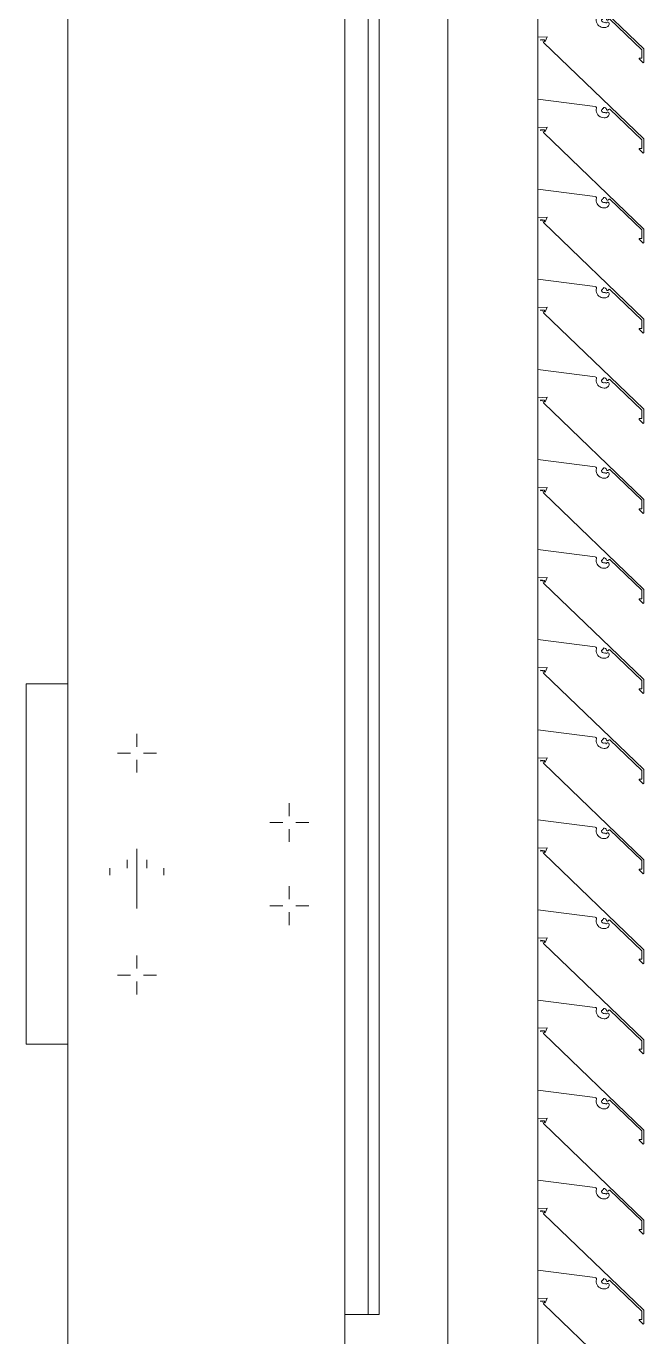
# Model space of a CAD drawing. Header units: millimetres. Extents: x -220592 to 404889, y -217665 to 38245.
# Drawn here: x 7829.88 to 7834.34, y -48026.23 to -48016.77 of the extents above; entities that cross this region are included whole.
import ezdxf

# ---------------------------------------------------------------- set-up
doc = ezdxf.new("R2010")
doc.units = ezdxf.units.MM
doc.linetypes.add('XKITLINE00', pattern=[0])
doc.linetypes.add('XKITLINE02', pattern=[4, 2, -2])
doc.layers.add('Bolt', color=7, linetype='Continuous', lineweight=0)
doc.layers.add('Part', color=2, linetype='Continuous', lineweight=0)

# ---------------------------------------------------------------- blocks, each defined once
blk = doc.blocks.new('*A15046')
at = {"layer": 'Part', "linetype": 'XKITLINE00', "lineweight": 0}
for p, q in [((92.53, 356.643483), (92.53, 93.899527)), ((94.53, 93.899527), (94.53, 244.699959))]:
    blk.add_line(p, q, dxfattribs=at)
blk = doc.blocks.new('*A15139')
at = {"layer": 'Bolt', "linetype": 'XKITLINE00', "lineweight": 0}
for p, q in [((94.130136, 187.84), (94.130136, 187.74676)), ((93.990136, 187.7), (94.083376, 187.7)), ((94.270136, 187.7), (94.176896, 187.7)), ((94.130136, 187.56), (94.130136, 187.65324)), ((94.130136, 187.24), (94.130136, 187.14676)), ((93.990136, 187.1), (94.083376, 187.1)), ((94.130136, 186.96), (94.130136, 187.05324)), ((94.270136, 187.1), (94.176896, 187.1))]:
    blk.add_line(p, q, dxfattribs=at)
blk = doc.blocks.new('*A15140')
at = {"layer": 'Bolt', "linetype": 'XKITLINE02', "lineweight": 0}
for p, q in [((93.030136, 187.5092), (93.030136, 187.08)), ((92.960136, 187.43), (92.960136, 187.37)), ((93.100136, 187.43), (93.100136, 187.37)), ((92.835136, 187.37), (92.835136, 187.32)), ((93.225136, 187.37), (93.225136, 187.32))]:
    blk.add_line(p, q, dxfattribs=at)
blk = doc.blocks.new('*A15141')
at = {"layer": 'Part', "linetype": 'XKITLINE00', "lineweight": 0}
for p, q in [((92.53, 188.7), (92.230136, 188.7)), ((92.230136, 188.7), (92.230136, 186.1)), ((92.230136, 186.1), (92.53, 186.1))]:
    blk.add_line(p, q, dxfattribs=at)
blk = doc.blocks.new('*A15142')
at = {"layer": 'Bolt', "linetype": 'XKITLINE00', "lineweight": 0}
for p, q in [((93.030136, 188.34), (93.030136, 188.24676)), ((92.890136, 188.2), (92.983376, 188.2)), ((93.170136, 188.2), (93.076896, 188.2)), ((93.030136, 188.06), (93.030136, 188.15324)), ((93.030136, 186.74), (93.030136, 186.64676)), ((92.890136, 186.6), (92.983376, 186.6)), ((93.170136, 186.6), (93.076896, 186.6)), ((93.030136, 186.46), (93.030136, 186.55324))]:
    blk.add_line(p, q, dxfattribs=at)
blk = doc.blocks.new('*A15143')
at = {"layer": 'Part', "linetype": 'XKITLINE00', "lineweight": 0}
for p, q in [((94.700136, 184.15), (94.700136, 211.4)), ((94.780136, 184.15), (94.780136, 211.4)), ((94.53, 184.15), (94.780136, 184.15))]:
    blk.add_line(p, q, dxfattribs=at)
blk = doc.blocks.new('*A15668')
at = {"layer": 'Part', "linetype": 'XKITLINE00', "lineweight": 0}
for p, q in [((95.925304, 197.26533), (95.275304, 197.26533)), ((95.275304, 197.26533), (95.275304, 183.465444)), ((95.925304, 197.26533), (95.925304, 183.465444)), ((95.925304, 183.465444), (95.275304, 183.465444))]:
    blk.add_line(p, q, dxfattribs=at)
blk = doc.blocks.new('*A15671')
at = {"layer": 'Part', "linetype": 'XKITLINE00', "lineweight": 0}
for p, q in [((95.925304, 194.015326), (95.992799, 194.01794)), ((95.947029, 194.000196), (95.944993, 193.993623)), ((95.944993, 193.993623), (95.962009, 193.996527)), ((95.972012, 193.997056), (95.947029, 194.000196)), ((95.962009, 193.996527), (95.964906, 193.977984)), ((95.964906, 193.977984), (96.690028, 193.281738)), ((95.972141, 193.984865), (95.972012, 193.997056)), ((95.977264, 193.984453), (95.972141, 193.984865)), ((95.992799, 194.01794), (95.977264, 193.984453)), ((96.339112, 193.516618), (95.925304, 193.569622)), ((96.344187, 193.514428), (96.339112, 193.516618)), ((96.347324, 193.509876), (96.344187, 193.514428)), ((96.346077, 193.49422), (96.347563, 193.504354)), ((96.346452, 193.483984), (96.346077, 193.49422)), ((96.348675, 193.473985), (96.346452, 193.483984)), ((96.347563, 193.504354), (96.347324, 193.509876)), ((96.352673, 193.464555), (96.348675, 193.473985)), ((96.358313, 193.456005), (96.352673, 193.464555)), ((96.391775, 193.493926), (96.38407, 193.49282)), ((96.38407, 193.49282), (96.384639, 193.486336)), ((96.384639, 193.486336), (96.387441, 193.480462)), ((96.387441, 193.480462), (96.392123, 193.47594)), ((96.397771, 193.50193), (96.390606, 193.500986)), ((96.390606, 193.500986), (96.391775, 193.493926)), ((96.392123, 193.47594), (96.398091, 193.473342)), ((96.400093, 193.50932), (96.397771, 193.50193)), ((96.398091, 193.473342), (96.404591, 193.472998)), ((96.406765, 193.508898), (96.400093, 193.50932)), ((96.404591, 193.472998), (96.410509, 193.473903)), ((96.412841, 193.506108), (96.406765, 193.508898)), ((96.410509, 193.473903), (96.41532, 193.471496)), ((96.417508, 193.501322), (96.412841, 193.506108)), ((96.41532, 193.471496), (96.41735, 193.466515)), ((96.41735, 193.466515), (96.420292, 193.471987)), ((96.420622, 193.493748), (96.417508, 193.501322)), ((96.420292, 193.471987), (96.425448, 193.475205)), ((96.424805, 193.489591), (96.420622, 193.493748)), ((96.430699, 193.489385), (96.424805, 193.489591)), ((96.425448, 193.475205), (96.431526, 193.475193)), ((96.435163, 193.493239), (96.430699, 193.489385)), ((96.431526, 193.475193), (96.43667, 193.471956)), ((96.438818, 193.497866), (96.435163, 193.493239)), ((96.43667, 193.471956), (96.43931, 193.466482)), ((96.438814, 193.458712), (96.437079, 193.453216)), ((96.43931, 193.466482), (96.438814, 193.458712)), ((96.443977, 193.496774), (96.438818, 193.497866)), ((96.674993, 193.275371), (96.443977, 193.496774)), ((96.365409, 193.448618), (96.358313, 193.456005)), ((96.373725, 193.44264), (96.365409, 193.448618)), ((96.382988, 193.438267), (96.373725, 193.44264)), ((96.392889, 193.435644), (96.382988, 193.438267)), ((96.403102, 193.434859), (96.392889, 193.435644)), ((96.409901, 193.434957), (96.403102, 193.434859)), ((96.415629, 193.435593), (96.409901, 193.434957)), ((96.42113, 193.437312), (96.415629, 193.435593)), ((96.4262, 193.440052), (96.42113, 193.437312)), ((96.430653, 193.44371), (96.4262, 193.440052)), ((96.434325, 193.448153), (96.430653, 193.44371)), ((96.437079, 193.453216), (96.434325, 193.448153)), ((96.67465, 193.214025), (96.674993, 193.275371)), ((96.690028, 193.281738), (96.689475, 193.182587)), ((96.656145, 193.209007), (96.65723, 193.213928)), ((96.684794, 193.180119), (96.656145, 193.209007)), ((96.65723, 193.213928), (96.67465, 193.214025)), ((96.689475, 193.182587), (96.684794, 193.180119))]:
    blk.add_line(p, q, dxfattribs=at)
blk = doc.blocks.new('*A15672')
at = {"layer": 'Part', "linetype": 'XKITLINE00', "lineweight": 0}
for p, q in [((95.925304, 193.365326), (95.992799, 193.36794)), ((95.992799, 193.36794), (95.977264, 193.334453)), ((95.947029, 193.350196), (95.944993, 193.343623)), ((95.944993, 193.343623), (95.962009, 193.346527)), ((95.972012, 193.347056), (95.947029, 193.350196)), ((95.962009, 193.346527), (95.964906, 193.327984)), ((95.964906, 193.327984), (96.690028, 192.631738)), ((95.972141, 193.334865), (95.972012, 193.347056)), ((95.977264, 193.334453), (95.972141, 193.334865)), ((96.339112, 192.866618), (95.925304, 192.919622)), ((96.344187, 192.864428), (96.339112, 192.866618)), ((96.347324, 192.859876), (96.344187, 192.864428)), ((96.346077, 192.84422), (96.347563, 192.854354)), ((96.346452, 192.833984), (96.346077, 192.84422)), ((96.348675, 192.823985), (96.346452, 192.833984)), ((96.347563, 192.854354), (96.347324, 192.859876)), ((96.352673, 192.814555), (96.348675, 192.823985)), ((96.358313, 192.806005), (96.352673, 192.814555)), ((96.365409, 192.798618), (96.358313, 192.806005)), ((96.373725, 192.79264), (96.365409, 192.798618)), ((96.391775, 192.843926), (96.38407, 192.84282)), ((96.38407, 192.84282), (96.384639, 192.836336)), ((96.384639, 192.836336), (96.387441, 192.830462)), ((96.387441, 192.830462), (96.392123, 192.82594)), ((96.397771, 192.85193), (96.390606, 192.850986)), ((96.390606, 192.850986), (96.391775, 192.843926)), ((96.392123, 192.82594), (96.398091, 192.823342)), ((96.400093, 192.85932), (96.397771, 192.85193)), ((96.398091, 192.823342), (96.404591, 192.822998)), ((96.406765, 192.858898), (96.400093, 192.85932)), ((96.404591, 192.822998), (96.410509, 192.823903)), ((96.412841, 192.856108), (96.406765, 192.858898)), ((96.410509, 192.823903), (96.41532, 192.821496)), ((96.417508, 192.851322), (96.412841, 192.856108)), ((96.41532, 192.821496), (96.41735, 192.816515)), ((96.41735, 192.816515), (96.420292, 192.821987)), ((96.420622, 192.843748), (96.417508, 192.851322)), ((96.420292, 192.821987), (96.425448, 192.825205)), ((96.424805, 192.839591), (96.420622, 192.843748)), ((96.430699, 192.839385), (96.424805, 192.839591)), ((96.425448, 192.825205), (96.431526, 192.825193)), ((96.434325, 192.798153), (96.430653, 192.79371)), ((96.435163, 192.843239), (96.430699, 192.839385)), ((96.431526, 192.825193), (96.43667, 192.821956)), ((96.437079, 192.803216), (96.434325, 192.798153)), ((96.438818, 192.847866), (96.435163, 192.843239)), ((96.43667, 192.821956), (96.43931, 192.816482)), ((96.438814, 192.808712), (96.437079, 192.803216)), ((96.43931, 192.816482), (96.438814, 192.808712)), ((96.443977, 192.846774), (96.438818, 192.847866)), ((96.674993, 192.625371), (96.443977, 192.846774)), ((96.382988, 192.788267), (96.373725, 192.79264)), ((96.392889, 192.785644), (96.382988, 192.788267)), ((96.403102, 192.784859), (96.392889, 192.785644)), ((96.409901, 192.784957), (96.403102, 192.784859)), ((96.415629, 192.785593), (96.409901, 192.784957)), ((96.42113, 192.787312), (96.415629, 192.785593)), ((96.4262, 192.790052), (96.42113, 192.787312)), ((96.430653, 192.79371), (96.4262, 192.790052)), ((96.67465, 192.564025), (96.674993, 192.625371)), ((96.690028, 192.631738), (96.689475, 192.532587)), ((96.656145, 192.559007), (96.65723, 192.563928)), ((96.684794, 192.530119), (96.656145, 192.559007)), ((96.65723, 192.563928), (96.67465, 192.564025)), ((96.689475, 192.532587), (96.684794, 192.530119))]:
    blk.add_line(p, q, dxfattribs=at)
blk = doc.blocks.new('*A15673')
at = {"layer": 'Part', "linetype": 'XKITLINE00', "lineweight": 0}
for p, q in [((95.925304, 192.715326), (95.992799, 192.71794)), ((95.947029, 192.700196), (95.944993, 192.693623)), ((95.972012, 192.697056), (95.947029, 192.700196)), ((95.992799, 192.71794), (95.977264, 192.684453)), ((95.944993, 192.693623), (95.962009, 192.696527)), ((95.962009, 192.696527), (95.964906, 192.677984)), ((95.964906, 192.677984), (96.690028, 191.981738)), ((95.972141, 192.684865), (95.972012, 192.697056)), ((95.977264, 192.684453), (95.972141, 192.684865)), ((96.339112, 192.216618), (95.925304, 192.269622)), ((96.344187, 192.214428), (96.339112, 192.216618)), ((96.347324, 192.209876), (96.344187, 192.214428)), ((96.346077, 192.19422), (96.347563, 192.204354)), ((96.346452, 192.183984), (96.346077, 192.19422)), ((96.348675, 192.173985), (96.346452, 192.183984)), ((96.347563, 192.204354), (96.347324, 192.209876)), ((96.352673, 192.164555), (96.348675, 192.173985)), ((96.358313, 192.156005), (96.352673, 192.164555)), ((96.365409, 192.148618), (96.358313, 192.156005)), ((96.373725, 192.14264), (96.365409, 192.148618)), ((96.382988, 192.138267), (96.373725, 192.14264)), ((96.392889, 192.135644), (96.382988, 192.138267)), ((96.391775, 192.193926), (96.38407, 192.19282)), ((96.38407, 192.19282), (96.384639, 192.186336)), ((96.384639, 192.186336), (96.387441, 192.180462)), ((96.387441, 192.180462), (96.392123, 192.17594)), ((96.397771, 192.20193), (96.390606, 192.200986)), ((96.390606, 192.200986), (96.391775, 192.193926)), ((96.392123, 192.17594), (96.398091, 192.173342)), ((96.403102, 192.134859), (96.392889, 192.135644)), ((96.400093, 192.20932), (96.397771, 192.20193)), ((96.398091, 192.173342), (96.404591, 192.172998)), ((96.406765, 192.208898), (96.400093, 192.20932)), ((96.409901, 192.134957), (96.403102, 192.134859)), ((96.404591, 192.172998), (96.410509, 192.173903)), ((96.412841, 192.206108), (96.406765, 192.208898)), ((96.415629, 192.135593), (96.409901, 192.134957)), ((96.410509, 192.173903), (96.41532, 192.171496)), ((96.417508, 192.201322), (96.412841, 192.206108)), ((96.41532, 192.171496), (96.41735, 192.166515)), ((96.42113, 192.137312), (96.415629, 192.135593)), ((96.41735, 192.166515), (96.420292, 192.171987)), ((96.420622, 192.193748), (96.417508, 192.201322)), ((96.420292, 192.171987), (96.425448, 192.175205)), ((96.424805, 192.189591), (96.420622, 192.193748)), ((96.4262, 192.140052), (96.42113, 192.137312)), ((96.430699, 192.189385), (96.424805, 192.189591)), ((96.425448, 192.175205), (96.431526, 192.175193)), ((96.430653, 192.14371), (96.4262, 192.140052)), ((96.434325, 192.148153), (96.430653, 192.14371)), ((96.435163, 192.193239), (96.430699, 192.189385)), ((96.431526, 192.175193), (96.43667, 192.171956)), ((96.437079, 192.153216), (96.434325, 192.148153)), ((96.438818, 192.197866), (96.435163, 192.193239)), ((96.43667, 192.171956), (96.43931, 192.166482)), ((96.438814, 192.158712), (96.437079, 192.153216)), ((96.43931, 192.166482), (96.438814, 192.158712)), ((96.443977, 192.196774), (96.438818, 192.197866)), ((96.674993, 191.975371), (96.443977, 192.196774)), ((96.67465, 191.914025), (96.674993, 191.975371)), ((96.690028, 191.981738), (96.689475, 191.882587)), ((96.656145, 191.909007), (96.65723, 191.913928)), ((96.684794, 191.880119), (96.656145, 191.909007)), ((96.65723, 191.913928), (96.67465, 191.914025)), ((96.689475, 191.882587), (96.684794, 191.880119))]:
    blk.add_line(p, q, dxfattribs=at)
blk = doc.blocks.new('*A15674')
at = {"layer": 'Part', "linetype": 'XKITLINE00', "lineweight": 0}
for p, q in [((95.925304, 192.065326), (95.992799, 192.06794)), ((95.947029, 192.050196), (95.944993, 192.043623)), ((95.944993, 192.043623), (95.962009, 192.046527)), ((95.972012, 192.047056), (95.947029, 192.050196)), ((95.962009, 192.046527), (95.964906, 192.027984)), ((95.972141, 192.034865), (95.972012, 192.047056)), ((95.992799, 192.06794), (95.977264, 192.034453)), ((95.964906, 192.027984), (96.690028, 191.331738)), ((95.977264, 192.034453), (95.972141, 192.034865)), ((96.339112, 191.566618), (95.925304, 191.619622)), ((96.344187, 191.564428), (96.339112, 191.566618)), ((96.347324, 191.559876), (96.344187, 191.564428)), ((96.346077, 191.54422), (96.347563, 191.554354)), ((96.346452, 191.533984), (96.346077, 191.54422)), ((96.348675, 191.523985), (96.346452, 191.533984)), ((96.347563, 191.554354), (96.347324, 191.559876)), ((96.352673, 191.514555), (96.348675, 191.523985)), ((96.358313, 191.506005), (96.352673, 191.514555)), ((96.365409, 191.498618), (96.358313, 191.506005)), ((96.373725, 191.49264), (96.365409, 191.498618)), ((96.382988, 191.488267), (96.373725, 191.49264)), ((96.392889, 191.485644), (96.382988, 191.488267)), ((96.391775, 191.543926), (96.38407, 191.54282)), ((96.38407, 191.54282), (96.384639, 191.536336)), ((96.384639, 191.536336), (96.387441, 191.530462)), ((96.387441, 191.530462), (96.392123, 191.52594)), ((96.397771, 191.55193), (96.390606, 191.550986)), ((96.390606, 191.550986), (96.391775, 191.543926)), ((96.392123, 191.52594), (96.398091, 191.523342)), ((96.403102, 191.484859), (96.392889, 191.485644)), ((96.400093, 191.55932), (96.397771, 191.55193)), ((96.398091, 191.523342), (96.404591, 191.522998)), ((96.406765, 191.558898), (96.400093, 191.55932)), ((96.409901, 191.484957), (96.403102, 191.484859)), ((96.404591, 191.522998), (96.410509, 191.523903)), ((96.412841, 191.556108), (96.406765, 191.558898)), ((96.415629, 191.485593), (96.409901, 191.484957)), ((96.410509, 191.523903), (96.41532, 191.521496)), ((96.417508, 191.551322), (96.412841, 191.556108)), ((96.41532, 191.521496), (96.41735, 191.516515)), ((96.42113, 191.487312), (96.415629, 191.485593)), ((96.41735, 191.516515), (96.420292, 191.521987)), ((96.420622, 191.543748), (96.417508, 191.551322)), ((96.420292, 191.521987), (96.425448, 191.525205)), ((96.424805, 191.539591), (96.420622, 191.543748)), ((96.4262, 191.490052), (96.42113, 191.487312)), ((96.430699, 191.539385), (96.424805, 191.539591)), ((96.425448, 191.525205), (96.431526, 191.525193)), ((96.430653, 191.49371), (96.4262, 191.490052)), ((96.434325, 191.498153), (96.430653, 191.49371)), ((96.435163, 191.543239), (96.430699, 191.539385)), ((96.431526, 191.525193), (96.43667, 191.521956)), ((96.437079, 191.503216), (96.434325, 191.498153)), ((96.438818, 191.547866), (96.435163, 191.543239)), ((96.43667, 191.521956), (96.43931, 191.516482)), ((96.438814, 191.508712), (96.437079, 191.503216)), ((96.43931, 191.516482), (96.438814, 191.508712)), ((96.443977, 191.546774), (96.438818, 191.547866)), ((96.674993, 191.325371), (96.443977, 191.546774)), ((96.67465, 191.264025), (96.674993, 191.325371)), ((96.690028, 191.331738), (96.689475, 191.232587)), ((96.656145, 191.259007), (96.65723, 191.263928)), ((96.684794, 191.230119), (96.656145, 191.259007)), ((96.65723, 191.263928), (96.67465, 191.264025)), ((96.689475, 191.232587), (96.684794, 191.230119))]:
    blk.add_line(p, q, dxfattribs=at)
blk = doc.blocks.new('*A15675')
at = {"layer": 'Part', "linetype": 'XKITLINE00', "lineweight": 0}
for p, q in [((95.925304, 191.415326), (95.992799, 191.41794)), ((95.947029, 191.400196), (95.944993, 191.393623)), ((95.944993, 191.393623), (95.962009, 191.396527)), ((95.972012, 191.397056), (95.947029, 191.400196)), ((95.962009, 191.396527), (95.964906, 191.377984)), ((95.964906, 191.377984), (96.690028, 190.681738)), ((95.972141, 191.384865), (95.972012, 191.397056)), ((95.977264, 191.384453), (95.972141, 191.384865)), ((95.992799, 191.41794), (95.977264, 191.384453)), ((96.339112, 190.916618), (95.925304, 190.969622)), ((96.344187, 190.914428), (96.339112, 190.916618)), ((96.347324, 190.909876), (96.344187, 190.914428)), ((96.346077, 190.89422), (96.347563, 190.904354)), ((96.347563, 190.904354), (96.347324, 190.909876)), ((96.400093, 190.90932), (96.397771, 190.90193)), ((96.406765, 190.908898), (96.400093, 190.90932)), ((96.412841, 190.906108), (96.406765, 190.908898)), ((96.417508, 190.901322), (96.412841, 190.906108)), ((96.346452, 190.883984), (96.346077, 190.89422)), ((96.348675, 190.873985), (96.346452, 190.883984)), ((96.352673, 190.864555), (96.348675, 190.873985)), ((96.358313, 190.856005), (96.352673, 190.864555)), ((96.365409, 190.848618), (96.358313, 190.856005)), ((96.373725, 190.84264), (96.365409, 190.848618)), ((96.382988, 190.838267), (96.373725, 190.84264)), ((96.392889, 190.835644), (96.382988, 190.838267)), ((96.391775, 190.893926), (96.38407, 190.89282)), ((96.38407, 190.89282), (96.384639, 190.886336)), ((96.384639, 190.886336), (96.387441, 190.880462)), ((96.387441, 190.880462), (96.392123, 190.87594)), ((96.397771, 190.90193), (96.390606, 190.900986)), ((96.390606, 190.900986), (96.391775, 190.893926)), ((96.392123, 190.87594), (96.398091, 190.873342)), ((96.403102, 190.834859), (96.392889, 190.835644)), ((96.398091, 190.873342), (96.404591, 190.872998)), ((96.409901, 190.834957), (96.403102, 190.834859)), ((96.404591, 190.872998), (96.410509, 190.873903)), ((96.415629, 190.835593), (96.409901, 190.834957)), ((96.410509, 190.873903), (96.41532, 190.871496)), ((96.41532, 190.871496), (96.41735, 190.866515)), ((96.42113, 190.837312), (96.415629, 190.835593)), ((96.41735, 190.866515), (96.420292, 190.871987)), ((96.420622, 190.893748), (96.417508, 190.901322)), ((96.420292, 190.871987), (96.425448, 190.875205)), ((96.424805, 190.889591), (96.420622, 190.893748)), ((96.4262, 190.840052), (96.42113, 190.837312)), ((96.430699, 190.889385), (96.424805, 190.889591)), ((96.425448, 190.875205), (96.431526, 190.875193)), ((96.430653, 190.84371), (96.4262, 190.840052)), ((96.434325, 190.848153), (96.430653, 190.84371)), ((96.435163, 190.893239), (96.430699, 190.889385)), ((96.431526, 190.875193), (96.43667, 190.871956)), ((96.437079, 190.853216), (96.434325, 190.848153)), ((96.438818, 190.897866), (96.435163, 190.893239)), ((96.43667, 190.871956), (96.43931, 190.866482)), ((96.438814, 190.858712), (96.437079, 190.853216)), ((96.43931, 190.866482), (96.438814, 190.858712)), ((96.443977, 190.896774), (96.438818, 190.897866)), ((96.674993, 190.675371), (96.443977, 190.896774)), ((96.67465, 190.614025), (96.674993, 190.675371)), ((96.690028, 190.681738), (96.689475, 190.582587)), ((96.656145, 190.609007), (96.65723, 190.613928)), ((96.684794, 190.580119), (96.656145, 190.609007)), ((96.65723, 190.613928), (96.67465, 190.614025)), ((96.689475, 190.582587), (96.684794, 190.580119))]:
    blk.add_line(p, q, dxfattribs=at)
blk = doc.blocks.new('*A15676')
at = {"layer": 'Part', "linetype": 'XKITLINE00', "lineweight": 0}
for p, q in [((95.925304, 190.765326), (95.992799, 190.76794)), ((95.947029, 190.750196), (95.944993, 190.743623)), ((95.944993, 190.743623), (95.962009, 190.746527)), ((95.972012, 190.747056), (95.947029, 190.750196)), ((95.962009, 190.746527), (95.964906, 190.727984)), ((95.964906, 190.727984), (96.690028, 190.031738)), ((95.972141, 190.734865), (95.972012, 190.747056)), ((95.977264, 190.734453), (95.972141, 190.734865)), ((95.992799, 190.76794), (95.977264, 190.734453)), ((96.339112, 190.266618), (95.925304, 190.319622)), ((96.344187, 190.264428), (96.339112, 190.266618)), ((96.347324, 190.259876), (96.344187, 190.264428)), ((96.346077, 190.24422), (96.347563, 190.254354)), ((96.346452, 190.233984), (96.346077, 190.24422)), ((96.347563, 190.254354), (96.347324, 190.259876)), ((96.391775, 190.243926), (96.38407, 190.24282)), ((96.38407, 190.24282), (96.384639, 190.236336)), ((96.397771, 190.25193), (96.390606, 190.250986)), ((96.390606, 190.250986), (96.391775, 190.243926)), ((96.400093, 190.25932), (96.397771, 190.25193)), ((96.406765, 190.258898), (96.400093, 190.25932)), ((96.412841, 190.256108), (96.406765, 190.258898)), ((96.417508, 190.251322), (96.412841, 190.256108)), ((96.420622, 190.243748), (96.417508, 190.251322)), ((96.424805, 190.239591), (96.420622, 190.243748)), ((96.435163, 190.243239), (96.430699, 190.239385)), ((96.438818, 190.247866), (96.435163, 190.243239)), ((96.443977, 190.246774), (96.438818, 190.247866)), ((96.674993, 190.025371), (96.443977, 190.246774)), ((96.348675, 190.223985), (96.346452, 190.233984)), ((96.352673, 190.214555), (96.348675, 190.223985)), ((96.358313, 190.206005), (96.352673, 190.214555)), ((96.365409, 190.198618), (96.358313, 190.206005)), ((96.373725, 190.19264), (96.365409, 190.198618)), ((96.382988, 190.188267), (96.373725, 190.19264)), ((96.392889, 190.185644), (96.382988, 190.188267)), ((96.384639, 190.236336), (96.387441, 190.230462)), ((96.387441, 190.230462), (96.392123, 190.22594)), ((96.392123, 190.22594), (96.398091, 190.223342)), ((96.403102, 190.184859), (96.392889, 190.185644)), ((96.398091, 190.223342), (96.404591, 190.222998)), ((96.409901, 190.184957), (96.403102, 190.184859)), ((96.404591, 190.222998), (96.410509, 190.223903)), ((96.415629, 190.185593), (96.409901, 190.184957)), ((96.410509, 190.223903), (96.41532, 190.221496)), ((96.41532, 190.221496), (96.41735, 190.216515)), ((96.42113, 190.187312), (96.415629, 190.185593)), ((96.41735, 190.216515), (96.420292, 190.221987)), ((96.420292, 190.221987), (96.425448, 190.225205)), ((96.4262, 190.190052), (96.42113, 190.187312)), ((96.430699, 190.239385), (96.424805, 190.239591)), ((96.425448, 190.225205), (96.431526, 190.225193)), ((96.430653, 190.19371), (96.4262, 190.190052)), ((96.434325, 190.198153), (96.430653, 190.19371)), ((96.431526, 190.225193), (96.43667, 190.221956)), ((96.437079, 190.203216), (96.434325, 190.198153)), ((96.43667, 190.221956), (96.43931, 190.216482)), ((96.438814, 190.208712), (96.437079, 190.203216)), ((96.43931, 190.216482), (96.438814, 190.208712)), ((96.656145, 189.959007), (96.65723, 189.963928)), ((96.684794, 189.930119), (96.656145, 189.959007)), ((96.65723, 189.963928), (96.67465, 189.964025)), ((96.67465, 189.964025), (96.674993, 190.025371)), ((96.690028, 190.031738), (96.689475, 189.932587)), ((96.689475, 189.932587), (96.684794, 189.930119))]:
    blk.add_line(p, q, dxfattribs=at)
blk = doc.blocks.new('*A15677')
at = {"layer": 'Part', "linetype": 'XKITLINE00', "lineweight": 0}
for p, q in [((95.925304, 190.115326), (95.992799, 190.11794)), ((95.947029, 190.100196), (95.944993, 190.093623)), ((95.944993, 190.093623), (95.962009, 190.096527)), ((95.972012, 190.097056), (95.947029, 190.100196)), ((95.962009, 190.096527), (95.964906, 190.077984)), ((95.964906, 190.077984), (96.690028, 189.381738)), ((95.972141, 190.084865), (95.972012, 190.097056)), ((95.977264, 190.084453), (95.972141, 190.084865)), ((95.992799, 190.11794), (95.977264, 190.084453)), ((96.339112, 189.616618), (95.925304, 189.669622)), ((96.344187, 189.614428), (96.339112, 189.616618)), ((96.347324, 189.609876), (96.344187, 189.614428)), ((96.346077, 189.59422), (96.347563, 189.604354)), ((96.346452, 189.583984), (96.346077, 189.59422)), ((96.348675, 189.573985), (96.346452, 189.583984)), ((96.347563, 189.604354), (96.347324, 189.609876)), ((96.391775, 189.593926), (96.38407, 189.59282)), ((96.38407, 189.59282), (96.384639, 189.586336)), ((96.384639, 189.586336), (96.387441, 189.580462)), ((96.387441, 189.580462), (96.392123, 189.57594)), ((96.397771, 189.60193), (96.390606, 189.600986)), ((96.390606, 189.600986), (96.391775, 189.593926)), ((96.400093, 189.60932), (96.397771, 189.60193)), ((96.406765, 189.608898), (96.400093, 189.60932)), ((96.412841, 189.606108), (96.406765, 189.608898)), ((96.417508, 189.601322), (96.412841, 189.606108)), ((96.420622, 189.593748), (96.417508, 189.601322)), ((96.424805, 189.589591), (96.420622, 189.593748)), ((96.430699, 189.589385), (96.424805, 189.589591)), ((96.435163, 189.593239), (96.430699, 189.589385)), ((96.438818, 189.597866), (96.435163, 189.593239)), ((96.443977, 189.596774), (96.438818, 189.597866)), ((96.674993, 189.375371), (96.443977, 189.596774)), ((96.352673, 189.564555), (96.348675, 189.573985)), ((96.358313, 189.556005), (96.352673, 189.564555)), ((96.365409, 189.548618), (96.358313, 189.556005)), ((96.373725, 189.54264), (96.365409, 189.548618)), ((96.382988, 189.538267), (96.373725, 189.54264)), ((96.392889, 189.535644), (96.382988, 189.538267)), ((96.392123, 189.57594), (96.398091, 189.573342)), ((96.403102, 189.534859), (96.392889, 189.535644)), ((96.398091, 189.573342), (96.404591, 189.572998)), ((96.409901, 189.534957), (96.403102, 189.534859)), ((96.404591, 189.572998), (96.410509, 189.573903)), ((96.415629, 189.535593), (96.409901, 189.534957)), ((96.410509, 189.573903), (96.41532, 189.571496)), ((96.41532, 189.571496), (96.41735, 189.566515)), ((96.42113, 189.537312), (96.415629, 189.535593)), ((96.41735, 189.566515), (96.420292, 189.571987)), ((96.420292, 189.571987), (96.425448, 189.575205)), ((96.4262, 189.540052), (96.42113, 189.537312)), ((96.425448, 189.575205), (96.431526, 189.575193)), ((96.430653, 189.54371), (96.4262, 189.540052)), ((96.434325, 189.548153), (96.430653, 189.54371)), ((96.431526, 189.575193), (96.43667, 189.571956)), ((96.437079, 189.553216), (96.434325, 189.548153)), ((96.43667, 189.571956), (96.43931, 189.566482)), ((96.438814, 189.558712), (96.437079, 189.553216)), ((96.43931, 189.566482), (96.438814, 189.558712)), ((96.656145, 189.309007), (96.65723, 189.313928)), ((96.684794, 189.280119), (96.656145, 189.309007)), ((96.65723, 189.313928), (96.67465, 189.314025)), ((96.67465, 189.314025), (96.674993, 189.375371)), ((96.690028, 189.381738), (96.689475, 189.282587)), ((96.689475, 189.282587), (96.684794, 189.280119))]:
    blk.add_line(p, q, dxfattribs=at)
blk = doc.blocks.new('*A15678')
at = {"layer": 'Part', "linetype": 'XKITLINE00', "lineweight": 0}
for p, q in [((95.925304, 189.465326), (95.992799, 189.46794)), ((95.947029, 189.450196), (95.944993, 189.443623)), ((95.944993, 189.443623), (95.962009, 189.446527)), ((95.972012, 189.447056), (95.947029, 189.450196)), ((95.962009, 189.446527), (95.964906, 189.427984)), ((95.964906, 189.427984), (96.690028, 188.731738)), ((95.972141, 189.434865), (95.972012, 189.447056)), ((95.977264, 189.434453), (95.972141, 189.434865)), ((95.992799, 189.46794), (95.977264, 189.434453)), ((96.339112, 188.966618), (95.925304, 189.019622)), ((96.344187, 188.964428), (96.339112, 188.966618)), ((96.347324, 188.959876), (96.344187, 188.964428)), ((96.346077, 188.94422), (96.347563, 188.954354)), ((96.346452, 188.933984), (96.346077, 188.94422)), ((96.348675, 188.923985), (96.346452, 188.933984)), ((96.347563, 188.954354), (96.347324, 188.959876)), ((96.352673, 188.914555), (96.348675, 188.923985)), ((96.391775, 188.943926), (96.38407, 188.94282)), ((96.38407, 188.94282), (96.384639, 188.936336)), ((96.384639, 188.936336), (96.387441, 188.930462)), ((96.387441, 188.930462), (96.392123, 188.92594)), ((96.397771, 188.95193), (96.390606, 188.950986)), ((96.390606, 188.950986), (96.391775, 188.943926)), ((96.392123, 188.92594), (96.398091, 188.923342)), ((96.400093, 188.95932), (96.397771, 188.95193)), ((96.398091, 188.923342), (96.404591, 188.922998)), ((96.406765, 188.958898), (96.400093, 188.95932)), ((96.404591, 188.922998), (96.410509, 188.923903)), ((96.412841, 188.956108), (96.406765, 188.958898)), ((96.410509, 188.923903), (96.41532, 188.921496)), ((96.417508, 188.951322), (96.412841, 188.956108)), ((96.41532, 188.921496), (96.41735, 188.916515)), ((96.41735, 188.916515), (96.420292, 188.921987)), ((96.420622, 188.943748), (96.417508, 188.951322)), ((96.420292, 188.921987), (96.425448, 188.925205)), ((96.424805, 188.939591), (96.420622, 188.943748)), ((96.430699, 188.939385), (96.424805, 188.939591)), ((96.425448, 188.925205), (96.431526, 188.925193)), ((96.435163, 188.943239), (96.430699, 188.939385)), ((96.431526, 188.925193), (96.43667, 188.921956)), ((96.438818, 188.947866), (96.435163, 188.943239)), ((96.43667, 188.921956), (96.43931, 188.916482)), ((96.443977, 188.946774), (96.438818, 188.947866)), ((96.674993, 188.725371), (96.443977, 188.946774)), ((96.358313, 188.906005), (96.352673, 188.914555)), ((96.365409, 188.898618), (96.358313, 188.906005)), ((96.373725, 188.89264), (96.365409, 188.898618)), ((96.382988, 188.888267), (96.373725, 188.89264)), ((96.392889, 188.885644), (96.382988, 188.888267)), ((96.403102, 188.884859), (96.392889, 188.885644)), ((96.409901, 188.884957), (96.403102, 188.884859)), ((96.415629, 188.885593), (96.409901, 188.884957)), ((96.42113, 188.887312), (96.415629, 188.885593)), ((96.4262, 188.890052), (96.42113, 188.887312)), ((96.430653, 188.89371), (96.4262, 188.890052)), ((96.434325, 188.898153), (96.430653, 188.89371)), ((96.437079, 188.903216), (96.434325, 188.898153)), ((96.438814, 188.908712), (96.437079, 188.903216)), ((96.43931, 188.916482), (96.438814, 188.908712)), ((96.690028, 188.731738), (96.689475, 188.632587)), ((96.656145, 188.659007), (96.65723, 188.663928)), ((96.684794, 188.630119), (96.656145, 188.659007)), ((96.65723, 188.663928), (96.67465, 188.664025)), ((96.67465, 188.664025), (96.674993, 188.725371)), ((96.689475, 188.632587), (96.684794, 188.630119))]:
    blk.add_line(p, q, dxfattribs=at)
blk = doc.blocks.new('*A15679')
at = {"layer": 'Part', "linetype": 'XKITLINE00', "lineweight": 0}
for p, q in [((95.925304, 188.815326), (95.992799, 188.81794)), ((95.947029, 188.800196), (95.944993, 188.793623)), ((95.944993, 188.793623), (95.962009, 188.796527)), ((95.972012, 188.797056), (95.947029, 188.800196)), ((95.962009, 188.796527), (95.964906, 188.777984)), ((95.964906, 188.777984), (96.690028, 188.081738)), ((95.972141, 188.784865), (95.972012, 188.797056)), ((95.977264, 188.784453), (95.972141, 188.784865)), ((95.992799, 188.81794), (95.977264, 188.784453)), ((96.339112, 188.316618), (95.925304, 188.369622)), ((96.344187, 188.314428), (96.339112, 188.316618)), ((96.347324, 188.309876), (96.344187, 188.314428)), ((96.346077, 188.29422), (96.347563, 188.304354)), ((96.346452, 188.283984), (96.346077, 188.29422)), ((96.348675, 188.273985), (96.346452, 188.283984)), ((96.347563, 188.304354), (96.347324, 188.309876)), ((96.352673, 188.264555), (96.348675, 188.273985)), ((96.358313, 188.256005), (96.352673, 188.264555)), ((96.391775, 188.293926), (96.38407, 188.29282)), ((96.38407, 188.29282), (96.384639, 188.286336)), ((96.384639, 188.286336), (96.387441, 188.280462)), ((96.387441, 188.280462), (96.392123, 188.27594)), ((96.397771, 188.30193), (96.390606, 188.300986)), ((96.390606, 188.300986), (96.391775, 188.293926)), ((96.392123, 188.27594), (96.398091, 188.273342)), ((96.400093, 188.30932), (96.397771, 188.30193)), ((96.398091, 188.273342), (96.404591, 188.272998)), ((96.406765, 188.308898), (96.400093, 188.30932)), ((96.404591, 188.272998), (96.410509, 188.273903)), ((96.412841, 188.306108), (96.406765, 188.308898)), ((96.410509, 188.273903), (96.41532, 188.271496)), ((96.417508, 188.301322), (96.412841, 188.306108)), ((96.41532, 188.271496), (96.41735, 188.266515)), ((96.41735, 188.266515), (96.420292, 188.271987)), ((96.420622, 188.293748), (96.417508, 188.301322)), ((96.420292, 188.271987), (96.425448, 188.275205)), ((96.424805, 188.289591), (96.420622, 188.293748)), ((96.430699, 188.289385), (96.424805, 188.289591)), ((96.425448, 188.275205), (96.431526, 188.275193)), ((96.435163, 188.293239), (96.430699, 188.289385)), ((96.431526, 188.275193), (96.43667, 188.271956)), ((96.438818, 188.297866), (96.435163, 188.293239)), ((96.43667, 188.271956), (96.43931, 188.266482)), ((96.438814, 188.258712), (96.437079, 188.253216)), ((96.43931, 188.266482), (96.438814, 188.258712)), ((96.443977, 188.296774), (96.438818, 188.297866)), ((96.674993, 188.075371), (96.443977, 188.296774)), ((96.365409, 188.248618), (96.358313, 188.256005)), ((96.373725, 188.24264), (96.365409, 188.248618)), ((96.382988, 188.238267), (96.373725, 188.24264)), ((96.392889, 188.235644), (96.382988, 188.238267)), ((96.403102, 188.234859), (96.392889, 188.235644)), ((96.409901, 188.234957), (96.403102, 188.234859)), ((96.415629, 188.235593), (96.409901, 188.234957)), ((96.42113, 188.237312), (96.415629, 188.235593)), ((96.4262, 188.240052), (96.42113, 188.237312)), ((96.430653, 188.24371), (96.4262, 188.240052)), ((96.434325, 188.248153), (96.430653, 188.24371)), ((96.437079, 188.253216), (96.434325, 188.248153)), ((96.67465, 188.014025), (96.674993, 188.075371)), ((96.690028, 188.081738), (96.689475, 187.982587)), ((96.656145, 188.009007), (96.65723, 188.013928)), ((96.684794, 187.980119), (96.656145, 188.009007)), ((96.65723, 188.013928), (96.67465, 188.014025)), ((96.689475, 187.982587), (96.684794, 187.980119))]:
    blk.add_line(p, q, dxfattribs=at)
blk = doc.blocks.new('*A15680')
at = {"layer": 'Part', "linetype": 'XKITLINE00', "lineweight": 0}
for p, q in [((95.925304, 188.165326), (95.992799, 188.16794)), ((95.992799, 188.16794), (95.977264, 188.134453)), ((95.947029, 188.150196), (95.944993, 188.143623)), ((95.944993, 188.143623), (95.962009, 188.146527)), ((95.972012, 188.147056), (95.947029, 188.150196)), ((95.962009, 188.146527), (95.964906, 188.127984)), ((95.964906, 188.127984), (96.690028, 187.431738)), ((95.972141, 188.134865), (95.972012, 188.147056)), ((95.977264, 188.134453), (95.972141, 188.134865)), ((96.339112, 187.666618), (95.925304, 187.719622)), ((96.344187, 187.664428), (96.339112, 187.666618)), ((96.347324, 187.659876), (96.344187, 187.664428)), ((96.346077, 187.64422), (96.347563, 187.654354)), ((96.346452, 187.633984), (96.346077, 187.64422)), ((96.348675, 187.623985), (96.346452, 187.633984)), ((96.347563, 187.654354), (96.347324, 187.659876)), ((96.352673, 187.614555), (96.348675, 187.623985)), ((96.358313, 187.606005), (96.352673, 187.614555)), ((96.365409, 187.598618), (96.358313, 187.606005)), ((96.373725, 187.59264), (96.365409, 187.598618)), ((96.391775, 187.643926), (96.38407, 187.64282)), ((96.38407, 187.64282), (96.384639, 187.636336)), ((96.384639, 187.636336), (96.387441, 187.630462)), ((96.387441, 187.630462), (96.392123, 187.62594)), ((96.397771, 187.65193), (96.390606, 187.650986)), ((96.390606, 187.650986), (96.391775, 187.643926)), ((96.392123, 187.62594), (96.398091, 187.623342)), ((96.400093, 187.65932), (96.397771, 187.65193)), ((96.398091, 187.623342), (96.404591, 187.622998)), ((96.406765, 187.658898), (96.400093, 187.65932)), ((96.404591, 187.622998), (96.410509, 187.623903)), ((96.412841, 187.656108), (96.406765, 187.658898)), ((96.410509, 187.623903), (96.41532, 187.621496)), ((96.417508, 187.651322), (96.412841, 187.656108)), ((96.41532, 187.621496), (96.41735, 187.616515)), ((96.41735, 187.616515), (96.420292, 187.621987)), ((96.420622, 187.643748), (96.417508, 187.651322)), ((96.420292, 187.621987), (96.425448, 187.625205)), ((96.424805, 187.639591), (96.420622, 187.643748)), ((96.430699, 187.639385), (96.424805, 187.639591)), ((96.425448, 187.625205), (96.431526, 187.625193)), ((96.434325, 187.598153), (96.430653, 187.59371)), ((96.435163, 187.643239), (96.430699, 187.639385)), ((96.431526, 187.625193), (96.43667, 187.621956)), ((96.437079, 187.603216), (96.434325, 187.598153)), ((96.438818, 187.647866), (96.435163, 187.643239)), ((96.43667, 187.621956), (96.43931, 187.616482)), ((96.438814, 187.608712), (96.437079, 187.603216)), ((96.43931, 187.616482), (96.438814, 187.608712)), ((96.443977, 187.646774), (96.438818, 187.647866)), ((96.674993, 187.425371), (96.443977, 187.646774)), ((96.382988, 187.588267), (96.373725, 187.59264)), ((96.392889, 187.585644), (96.382988, 187.588267)), ((96.403102, 187.584859), (96.392889, 187.585644)), ((96.409901, 187.584957), (96.403102, 187.584859)), ((96.415629, 187.585593), (96.409901, 187.584957)), ((96.42113, 187.587312), (96.415629, 187.585593)), ((96.4262, 187.590052), (96.42113, 187.587312)), ((96.430653, 187.59371), (96.4262, 187.590052)), ((96.67465, 187.364025), (96.674993, 187.425371)), ((96.690028, 187.431738), (96.689475, 187.332587)), ((96.656145, 187.359007), (96.65723, 187.363928)), ((96.684794, 187.330119), (96.656145, 187.359007)), ((96.65723, 187.363928), (96.67465, 187.364025)), ((96.689475, 187.332587), (96.684794, 187.330119))]:
    blk.add_line(p, q, dxfattribs=at)
blk = doc.blocks.new('*A15681')
at = {"layer": 'Part', "linetype": 'XKITLINE00', "lineweight": 0}
for p, q in [((95.925304, 187.515326), (95.992799, 187.51794)), ((95.947029, 187.500196), (95.944993, 187.493623)), ((95.972012, 187.497056), (95.947029, 187.500196)), ((95.992799, 187.51794), (95.977264, 187.484453)), ((95.944993, 187.493623), (95.962009, 187.496527)), ((95.962009, 187.496527), (95.964906, 187.477984)), ((95.964906, 187.477984), (96.690028, 186.781738)), ((95.972141, 187.484865), (95.972012, 187.497056)), ((95.977264, 187.484453), (95.972141, 187.484865)), ((96.339112, 187.016618), (95.925304, 187.069622)), ((96.344187, 187.014428), (96.339112, 187.016618)), ((96.347324, 187.009876), (96.344187, 187.014428)), ((96.346077, 186.99422), (96.347563, 187.004354)), ((96.346452, 186.983984), (96.346077, 186.99422)), ((96.348675, 186.973985), (96.346452, 186.983984)), ((96.347563, 187.004354), (96.347324, 187.009876)), ((96.352673, 186.964555), (96.348675, 186.973985)), ((96.358313, 186.956005), (96.352673, 186.964555)), ((96.365409, 186.948618), (96.358313, 186.956005)), ((96.373725, 186.94264), (96.365409, 186.948618)), ((96.382988, 186.938267), (96.373725, 186.94264)), ((96.392889, 186.935644), (96.382988, 186.938267)), ((96.391775, 186.993926), (96.38407, 186.99282)), ((96.38407, 186.99282), (96.384639, 186.986336)), ((96.384639, 186.986336), (96.387441, 186.980462)), ((96.387441, 186.980462), (96.392123, 186.97594)), ((96.397771, 187.00193), (96.390606, 187.000986)), ((96.390606, 187.000986), (96.391775, 186.993926)), ((96.392123, 186.97594), (96.398091, 186.973342)), ((96.403102, 186.934859), (96.392889, 186.935644)), ((96.400093, 187.00932), (96.397771, 187.00193)), ((96.398091, 186.973342), (96.404591, 186.972998)), ((96.406765, 187.008898), (96.400093, 187.00932)), ((96.409901, 186.934957), (96.403102, 186.934859)), ((96.404591, 186.972998), (96.410509, 186.973903)), ((96.412841, 187.006108), (96.406765, 187.008898)), ((96.415629, 186.935593), (96.409901, 186.934957)), ((96.410509, 186.973903), (96.41532, 186.971496)), ((96.417508, 187.001322), (96.412841, 187.006108)), ((96.41532, 186.971496), (96.41735, 186.966515)), ((96.42113, 186.937312), (96.415629, 186.935593)), ((96.41735, 186.966515), (96.420292, 186.971987)), ((96.420622, 186.993748), (96.417508, 187.001322)), ((96.420292, 186.971987), (96.425448, 186.975205)), ((96.424805, 186.989591), (96.420622, 186.993748)), ((96.4262, 186.940052), (96.42113, 186.937312)), ((96.430699, 186.989385), (96.424805, 186.989591)), ((96.425448, 186.975205), (96.431526, 186.975193)), ((96.430653, 186.94371), (96.4262, 186.940052)), ((96.434325, 186.948153), (96.430653, 186.94371)), ((96.435163, 186.993239), (96.430699, 186.989385)), ((96.431526, 186.975193), (96.43667, 186.971956)), ((96.437079, 186.953216), (96.434325, 186.948153)), ((96.438818, 186.997866), (96.435163, 186.993239)), ((96.43667, 186.971956), (96.43931, 186.966482)), ((96.438814, 186.958712), (96.437079, 186.953216)), ((96.43931, 186.966482), (96.438814, 186.958712)), ((96.443977, 186.996774), (96.438818, 186.997866)), ((96.674993, 186.775371), (96.443977, 186.996774)), ((96.67465, 186.714025), (96.674993, 186.775371)), ((96.690028, 186.781738), (96.689475, 186.682587)), ((96.656145, 186.709007), (96.65723, 186.713928)), ((96.684794, 186.680119), (96.656145, 186.709007)), ((96.65723, 186.713928), (96.67465, 186.714025)), ((96.689475, 186.682587), (96.684794, 186.680119))]:
    blk.add_line(p, q, dxfattribs=at)
blk = doc.blocks.new('*A15682')
at = {"layer": 'Part', "linetype": 'XKITLINE00', "lineweight": 0}
for p, q in [((95.925304, 186.865326), (95.992799, 186.86794)), ((95.947029, 186.850196), (95.944993, 186.843623)), ((95.944993, 186.843623), (95.962009, 186.846527)), ((95.972012, 186.847056), (95.947029, 186.850196)), ((95.962009, 186.846527), (95.964906, 186.827984)), ((95.972141, 186.834865), (95.972012, 186.847056)), ((95.992799, 186.86794), (95.977264, 186.834453)), ((95.964906, 186.827984), (96.690028, 186.131738)), ((95.977264, 186.834453), (95.972141, 186.834865)), ((96.339112, 186.366618), (95.925304, 186.419622)), ((96.344187, 186.364428), (96.339112, 186.366618)), ((96.347324, 186.359876), (96.344187, 186.364428)), ((96.346077, 186.34422), (96.347563, 186.354354)), ((96.346452, 186.333984), (96.346077, 186.34422)), ((96.348675, 186.323985), (96.346452, 186.333984)), ((96.347563, 186.354354), (96.347324, 186.359876)), ((96.352673, 186.314555), (96.348675, 186.323985)), ((96.358313, 186.306005), (96.352673, 186.314555)), ((96.365409, 186.298618), (96.358313, 186.306005)), ((96.373725, 186.29264), (96.365409, 186.298618)), ((96.382988, 186.288267), (96.373725, 186.29264)), ((96.392889, 186.285644), (96.382988, 186.288267)), ((96.391775, 186.343926), (96.38407, 186.34282)), ((96.38407, 186.34282), (96.384639, 186.336336)), ((96.384639, 186.336336), (96.387441, 186.330462)), ((96.387441, 186.330462), (96.392123, 186.32594)), ((96.397771, 186.35193), (96.390606, 186.350986)), ((96.390606, 186.350986), (96.391775, 186.343926)), ((96.392123, 186.32594), (96.398091, 186.323342)), ((96.403102, 186.284859), (96.392889, 186.285644)), ((96.400093, 186.35932), (96.397771, 186.35193)), ((96.398091, 186.323342), (96.404591, 186.322998)), ((96.406765, 186.358898), (96.400093, 186.35932)), ((96.409901, 186.284957), (96.403102, 186.284859)), ((96.404591, 186.322998), (96.410509, 186.323903)), ((96.412841, 186.356108), (96.406765, 186.358898)), ((96.415629, 186.285593), (96.409901, 186.284957)), ((96.410509, 186.323903), (96.41532, 186.321496)), ((96.417508, 186.351322), (96.412841, 186.356108)), ((96.41532, 186.321496), (96.41735, 186.316515)), ((96.42113, 186.287312), (96.415629, 186.285593)), ((96.41735, 186.316515), (96.420292, 186.321987)), ((96.420622, 186.343748), (96.417508, 186.351322)), ((96.420292, 186.321987), (96.425448, 186.325205)), ((96.424805, 186.339591), (96.420622, 186.343748)), ((96.4262, 186.290052), (96.42113, 186.287312)), ((96.430699, 186.339385), (96.424805, 186.339591)), ((96.425448, 186.325205), (96.431526, 186.325193)), ((96.430653, 186.29371), (96.4262, 186.290052)), ((96.434325, 186.298153), (96.430653, 186.29371)), ((96.435163, 186.343239), (96.430699, 186.339385)), ((96.431526, 186.325193), (96.43667, 186.321956)), ((96.437079, 186.303216), (96.434325, 186.298153)), ((96.438818, 186.347866), (96.435163, 186.343239)), ((96.43667, 186.321956), (96.43931, 186.316482)), ((96.438814, 186.308712), (96.437079, 186.303216)), ((96.43931, 186.316482), (96.438814, 186.308712)), ((96.443977, 186.346774), (96.438818, 186.347866)), ((96.674993, 186.125371), (96.443977, 186.346774)), ((96.67465, 186.064025), (96.674993, 186.125371)), ((96.690028, 186.131738), (96.689475, 186.032587)), ((96.656145, 186.059007), (96.65723, 186.063928)), ((96.684794, 186.030119), (96.656145, 186.059007)), ((96.65723, 186.063928), (96.67465, 186.064025)), ((96.689475, 186.032587), (96.684794, 186.030119))]:
    blk.add_line(p, q, dxfattribs=at)
blk = doc.blocks.new('*A15683')
at = {"layer": 'Part', "linetype": 'XKITLINE00', "lineweight": 0}
for p, q in [((95.925304, 186.215326), (95.992799, 186.21794)), ((95.947029, 186.200196), (95.944993, 186.193623)), ((95.944993, 186.193623), (95.962009, 186.196527)), ((95.972012, 186.197056), (95.947029, 186.200196)), ((95.962009, 186.196527), (95.964906, 186.177984)), ((95.964906, 186.177984), (96.690028, 185.481738)), ((95.972141, 186.184865), (95.972012, 186.197056)), ((95.977264, 186.184453), (95.972141, 186.184865)), ((95.992799, 186.21794), (95.977264, 186.184453)), ((96.339112, 185.716618), (95.925304, 185.769622)), ((96.344187, 185.714428), (96.339112, 185.716618)), ((96.347324, 185.709876), (96.344187, 185.714428)), ((96.346077, 185.69422), (96.347563, 185.704354)), ((96.347563, 185.704354), (96.347324, 185.709876)), ((96.400093, 185.70932), (96.397771, 185.70193)), ((96.406765, 185.708898), (96.400093, 185.70932)), ((96.412841, 185.706108), (96.406765, 185.708898)), ((96.417508, 185.701322), (96.412841, 185.706108)), ((96.346452, 185.683984), (96.346077, 185.69422)), ((96.348675, 185.673985), (96.346452, 185.683984)), ((96.352673, 185.664555), (96.348675, 185.673985)), ((96.358313, 185.656005), (96.352673, 185.664555)), ((96.365409, 185.648618), (96.358313, 185.656005)), ((96.373725, 185.64264), (96.365409, 185.648618)), ((96.382988, 185.638267), (96.373725, 185.64264)), ((96.392889, 185.635644), (96.382988, 185.638267)), ((96.391775, 185.693926), (96.38407, 185.69282)), ((96.38407, 185.69282), (96.384639, 185.686336)), ((96.384639, 185.686336), (96.387441, 185.680462)), ((96.387441, 185.680462), (96.392123, 185.67594)), ((96.397771, 185.70193), (96.390606, 185.700986)), ((96.390606, 185.700986), (96.391775, 185.693926)), ((96.392123, 185.67594), (96.398091, 185.673342)), ((96.403102, 185.634859), (96.392889, 185.635644)), ((96.398091, 185.673342), (96.404591, 185.672998)), ((96.409901, 185.634957), (96.403102, 185.634859)), ((96.404591, 185.672998), (96.410509, 185.673903)), ((96.415629, 185.635593), (96.409901, 185.634957)), ((96.410509, 185.673903), (96.41532, 185.671496)), ((96.41532, 185.671496), (96.41735, 185.666515)), ((96.42113, 185.637312), (96.415629, 185.635593)), ((96.41735, 185.666515), (96.420292, 185.671987)), ((96.420622, 185.693748), (96.417508, 185.701322)), ((96.420292, 185.671987), (96.425448, 185.675205)), ((96.424805, 185.689591), (96.420622, 185.693748)), ((96.4262, 185.640052), (96.42113, 185.637312)), ((96.430699, 185.689385), (96.424805, 185.689591)), ((96.425448, 185.675205), (96.431526, 185.675193)), ((96.430653, 185.64371), (96.4262, 185.640052)), ((96.434325, 185.648153), (96.430653, 185.64371)), ((96.435163, 185.693239), (96.430699, 185.689385)), ((96.431526, 185.675193), (96.43667, 185.671956)), ((96.437079, 185.653216), (96.434325, 185.648153)), ((96.438818, 185.697866), (96.435163, 185.693239)), ((96.43667, 185.671956), (96.43931, 185.666482)), ((96.438814, 185.658712), (96.437079, 185.653216)), ((96.43931, 185.666482), (96.438814, 185.658712)), ((96.443977, 185.696774), (96.438818, 185.697866)), ((96.674993, 185.475371), (96.443977, 185.696774)), ((96.67465, 185.414025), (96.674993, 185.475371)), ((96.690028, 185.481738), (96.689475, 185.382587)), ((96.656145, 185.409007), (96.65723, 185.413928)), ((96.684794, 185.380119), (96.656145, 185.409007)), ((96.65723, 185.413928), (96.67465, 185.414025)), ((96.689475, 185.382587), (96.684794, 185.380119))]:
    blk.add_line(p, q, dxfattribs=at)
blk = doc.blocks.new('*A15684')
at = {"layer": 'Part', "linetype": 'XKITLINE00', "lineweight": 0}
for p, q in [((95.925304, 185.565326), (95.992799, 185.56794)), ((95.947029, 185.550196), (95.944993, 185.543623)), ((95.944993, 185.543623), (95.962009, 185.546527)), ((95.972012, 185.547056), (95.947029, 185.550196)), ((95.962009, 185.546527), (95.964906, 185.527984)), ((95.964906, 185.527984), (96.690028, 184.831738)), ((95.972141, 185.534865), (95.972012, 185.547056)), ((95.977264, 185.534453), (95.972141, 185.534865)), ((95.992799, 185.56794), (95.977264, 185.534453)), ((96.339112, 185.066618), (95.925304, 185.119622)), ((96.344187, 185.064428), (96.339112, 185.066618)), ((96.347324, 185.059876), (96.344187, 185.064428)), ((96.346077, 185.04422), (96.347563, 185.054354)), ((96.346452, 185.033984), (96.346077, 185.04422)), ((96.347563, 185.054354), (96.347324, 185.059876)), ((96.391775, 185.043926), (96.38407, 185.04282)), ((96.38407, 185.04282), (96.384639, 185.036336)), ((96.397771, 185.05193), (96.390606, 185.050986)), ((96.390606, 185.050986), (96.391775, 185.043926)), ((96.400093, 185.05932), (96.397771, 185.05193)), ((96.406765, 185.058898), (96.400093, 185.05932)), ((96.412841, 185.056108), (96.406765, 185.058898)), ((96.417508, 185.051322), (96.412841, 185.056108)), ((96.420622, 185.043748), (96.417508, 185.051322)), ((96.424805, 185.039591), (96.420622, 185.043748)), ((96.435163, 185.043239), (96.430699, 185.039385)), ((96.438818, 185.047866), (96.435163, 185.043239)), ((96.443977, 185.046774), (96.438818, 185.047866)), ((96.674993, 184.825371), (96.443977, 185.046774)), ((96.348675, 185.023985), (96.346452, 185.033984)), ((96.352673, 185.014555), (96.348675, 185.023985)), ((96.358313, 185.006005), (96.352673, 185.014555)), ((96.365409, 184.998618), (96.358313, 185.006005)), ((96.373725, 184.99264), (96.365409, 184.998618)), ((96.382988, 184.988267), (96.373725, 184.99264)), ((96.392889, 184.985644), (96.382988, 184.988267)), ((96.384639, 185.036336), (96.387441, 185.030462)), ((96.387441, 185.030462), (96.392123, 185.02594)), ((96.392123, 185.02594), (96.398091, 185.023342)), ((96.403102, 184.984859), (96.392889, 184.985644)), ((96.398091, 185.023342), (96.404591, 185.022998)), ((96.409901, 184.984957), (96.403102, 184.984859)), ((96.404591, 185.022998), (96.410509, 185.023903)), ((96.415629, 184.985593), (96.409901, 184.984957)), ((96.410509, 185.023903), (96.41532, 185.021496)), ((96.41532, 185.021496), (96.41735, 185.016515)), ((96.42113, 184.987312), (96.415629, 184.985593)), ((96.41735, 185.016515), (96.420292, 185.021987)), ((96.420292, 185.021987), (96.425448, 185.025205)), ((96.4262, 184.990052), (96.42113, 184.987312)), ((96.430699, 185.039385), (96.424805, 185.039591)), ((96.425448, 185.025205), (96.431526, 185.025193)), ((96.430653, 184.99371), (96.4262, 184.990052)), ((96.434325, 184.998153), (96.430653, 184.99371)), ((96.431526, 185.025193), (96.43667, 185.021956)), ((96.437079, 185.003216), (96.434325, 184.998153)), ((96.43667, 185.021956), (96.43931, 185.016482)), ((96.438814, 185.008712), (96.437079, 185.003216)), ((96.43931, 185.016482), (96.438814, 185.008712)), ((96.656145, 184.759007), (96.65723, 184.763928)), ((96.684794, 184.730119), (96.656145, 184.759007)), ((96.65723, 184.763928), (96.67465, 184.764025)), ((96.67465, 184.764025), (96.674993, 184.825371)), ((96.690028, 184.831738), (96.689475, 184.732587)), ((96.689475, 184.732587), (96.684794, 184.730119))]:
    blk.add_line(p, q, dxfattribs=at)
blk = doc.blocks.new('*A15685')
at = {"layer": 'Part', "linetype": 'XKITLINE00', "lineweight": 0}
for p, q in [((95.925304, 184.915326), (95.992799, 184.91794)), ((95.947029, 184.900196), (95.944993, 184.893623)), ((95.944993, 184.893623), (95.962009, 184.896527)), ((95.972012, 184.897056), (95.947029, 184.900196)), ((95.962009, 184.896527), (95.964906, 184.877984)), ((95.964906, 184.877984), (96.690028, 184.181738)), ((95.972141, 184.884865), (95.972012, 184.897056)), ((95.977264, 184.884453), (95.972141, 184.884865)), ((95.992799, 184.91794), (95.977264, 184.884453)), ((96.339112, 184.416618), (95.925304, 184.469622)), ((96.344187, 184.414428), (96.339112, 184.416618)), ((96.347324, 184.409876), (96.344187, 184.414428)), ((96.346077, 184.39422), (96.347563, 184.404354)), ((96.346452, 184.383984), (96.346077, 184.39422)), ((96.348675, 184.373985), (96.346452, 184.383984)), ((96.347563, 184.404354), (96.347324, 184.409876)), ((96.391775, 184.393926), (96.38407, 184.39282)), ((96.38407, 184.39282), (96.384639, 184.386336)), ((96.384639, 184.386336), (96.387441, 184.380462)), ((96.387441, 184.380462), (96.392123, 184.37594)), ((96.397771, 184.40193), (96.390606, 184.400986)), ((96.390606, 184.400986), (96.391775, 184.393926)), ((96.400093, 184.40932), (96.397771, 184.40193)), ((96.406765, 184.408898), (96.400093, 184.40932)), ((96.412841, 184.406108), (96.406765, 184.408898)), ((96.417508, 184.401322), (96.412841, 184.406108)), ((96.420622, 184.393748), (96.417508, 184.401322)), ((96.424805, 184.389591), (96.420622, 184.393748)), ((96.430699, 184.389385), (96.424805, 184.389591)), ((96.435163, 184.393239), (96.430699, 184.389385)), ((96.438818, 184.397866), (96.435163, 184.393239)), ((96.443977, 184.396774), (96.438818, 184.397866)), ((96.674993, 184.175371), (96.443977, 184.396774)), ((96.352673, 184.364555), (96.348675, 184.373985)), ((96.358313, 184.356005), (96.352673, 184.364555)), ((96.365409, 184.348618), (96.358313, 184.356005)), ((96.373725, 184.34264), (96.365409, 184.348618)), ((96.382988, 184.338267), (96.373725, 184.34264)), ((96.392889, 184.335644), (96.382988, 184.338267)), ((96.392123, 184.37594), (96.398091, 184.373342)), ((96.403102, 184.334859), (96.392889, 184.335644)), ((96.398091, 184.373342), (96.404591, 184.372998)), ((96.409901, 184.334957), (96.403102, 184.334859)), ((96.404591, 184.372998), (96.410509, 184.373903)), ((96.415629, 184.335593), (96.409901, 184.334957)), ((96.410509, 184.373903), (96.41532, 184.371496)), ((96.41532, 184.371496), (96.41735, 184.366515)), ((96.42113, 184.337312), (96.415629, 184.335593)), ((96.41735, 184.366515), (96.420292, 184.371987)), ((96.420292, 184.371987), (96.425448, 184.375205)), ((96.4262, 184.340052), (96.42113, 184.337312)), ((96.425448, 184.375205), (96.431526, 184.375193)), ((96.430653, 184.34371), (96.4262, 184.340052)), ((96.434325, 184.348153), (96.430653, 184.34371)), ((96.431526, 184.375193), (96.43667, 184.371956)), ((96.437079, 184.353216), (96.434325, 184.348153)), ((96.43667, 184.371956), (96.43931, 184.366482)), ((96.438814, 184.358712), (96.437079, 184.353216)), ((96.43931, 184.366482), (96.438814, 184.358712)), ((96.656145, 184.109007), (96.65723, 184.113928)), ((96.684794, 184.080119), (96.656145, 184.109007)), ((96.65723, 184.113928), (96.67465, 184.114025)), ((96.67465, 184.114025), (96.674993, 184.175371)), ((96.690028, 184.181738), (96.689475, 184.082587)), ((96.689475, 184.082587), (96.684794, 184.080119))]:
    blk.add_line(p, q, dxfattribs=at)
blk = doc.blocks.new('*A15686')
at = {"layer": 'Part', "linetype": 'XKITLINE00', "lineweight": 0}
for p, q in [((95.925304, 184.265326), (95.992799, 184.26794)), ((95.947029, 184.250196), (95.944993, 184.243623)), ((95.944993, 184.243623), (95.962009, 184.246527)), ((95.972012, 184.247056), (95.947029, 184.250196)), ((95.962009, 184.246527), (95.964906, 184.227984)), ((95.964906, 184.227984), (96.690028, 183.531738)), ((95.972141, 184.234865), (95.972012, 184.247056)), ((95.977264, 184.234453), (95.972141, 184.234865)), ((95.992799, 184.26794), (95.977264, 184.234453)), ((96.339112, 183.766618), (95.925304, 183.819622)), ((96.344187, 183.764428), (96.339112, 183.766618)), ((96.347324, 183.759876), (96.344187, 183.764428)), ((96.346077, 183.74422), (96.347563, 183.754354)), ((96.346452, 183.733984), (96.346077, 183.74422)), ((96.348675, 183.723985), (96.346452, 183.733984)), ((96.347563, 183.754354), (96.347324, 183.759876)), ((96.352673, 183.714555), (96.348675, 183.723985)), ((96.391775, 183.743926), (96.38407, 183.74282)), ((96.38407, 183.74282), (96.384639, 183.736336)), ((96.384639, 183.736336), (96.387441, 183.730462)), ((96.387441, 183.730462), (96.392123, 183.72594)), ((96.397771, 183.75193), (96.390606, 183.750986)), ((96.390606, 183.750986), (96.391775, 183.743926)), ((96.392123, 183.72594), (96.398091, 183.723342)), ((96.400093, 183.75932), (96.397771, 183.75193)), ((96.398091, 183.723342), (96.404591, 183.722998)), ((96.406765, 183.758898), (96.400093, 183.75932)), ((96.404591, 183.722998), (96.410509, 183.723903)), ((96.412841, 183.756108), (96.406765, 183.758898)), ((96.410509, 183.723903), (96.41532, 183.721496)), ((96.417508, 183.751322), (96.412841, 183.756108)), ((96.41532, 183.721496), (96.41735, 183.716515)), ((96.41735, 183.716515), (96.420292, 183.721987)), ((96.420622, 183.743748), (96.417508, 183.751322)), ((96.420292, 183.721987), (96.425448, 183.725205)), ((96.424805, 183.739591), (96.420622, 183.743748)), ((96.430699, 183.739385), (96.424805, 183.739591)), ((96.425448, 183.725205), (96.431526, 183.725193)), ((96.435163, 183.743239), (96.430699, 183.739385)), ((96.431526, 183.725193), (96.43667, 183.721956)), ((96.438818, 183.747866), (96.435163, 183.743239)), ((96.43667, 183.721956), (96.43931, 183.716482)), ((96.443977, 183.746774), (96.438818, 183.747866)), ((96.674993, 183.525371), (96.443977, 183.746774)), ((96.358313, 183.706005), (96.352673, 183.714555)), ((96.365409, 183.698618), (96.358313, 183.706005)), ((96.373725, 183.69264), (96.365409, 183.698618)), ((96.382988, 183.688267), (96.373725, 183.69264)), ((96.392889, 183.685644), (96.382988, 183.688267)), ((96.403102, 183.684859), (96.392889, 183.685644)), ((96.409901, 183.684957), (96.403102, 183.684859)), ((96.415629, 183.685593), (96.409901, 183.684957)), ((96.42113, 183.687312), (96.415629, 183.685593)), ((96.4262, 183.690052), (96.42113, 183.687312)), ((96.430653, 183.69371), (96.4262, 183.690052)), ((96.434325, 183.698153), (96.430653, 183.69371)), ((96.437079, 183.703216), (96.434325, 183.698153)), ((96.438814, 183.708712), (96.437079, 183.703216)), ((96.43931, 183.716482), (96.438814, 183.708712)), ((96.690028, 183.531738), (96.689475, 183.432587)), ((96.656145, 183.459007), (96.65723, 183.463928)), ((96.684794, 183.430119), (96.656145, 183.459007)), ((96.65723, 183.463928), (96.67465, 183.464025)), ((96.67465, 183.464025), (96.674993, 183.525371)), ((96.689475, 183.432587), (96.684794, 183.430119))]:
    blk.add_line(p, q, dxfattribs=at)

msp = doc.modelspace()

# ---------------------------------------------------------------- block references
at = {"lineweight": 0}
for name in ['*A15046', '*A15143', '*A15668', '*A15671', '*A15672', '*A15673', '*A15674', '*A15675', '*A15676', '*A15677', '*A15678', '*A15679', '*A15141', '*A15142', '*A15680', '*A15139', '*A15681', '*A15140', '*A15682', '*A15683', '*A15684', '*A15685', '*A15686']:
    msp.add_blockref(name, (7737.6457, -48210.2152), dxfattribs=at)

doc.saveas('drawing.dxf')
